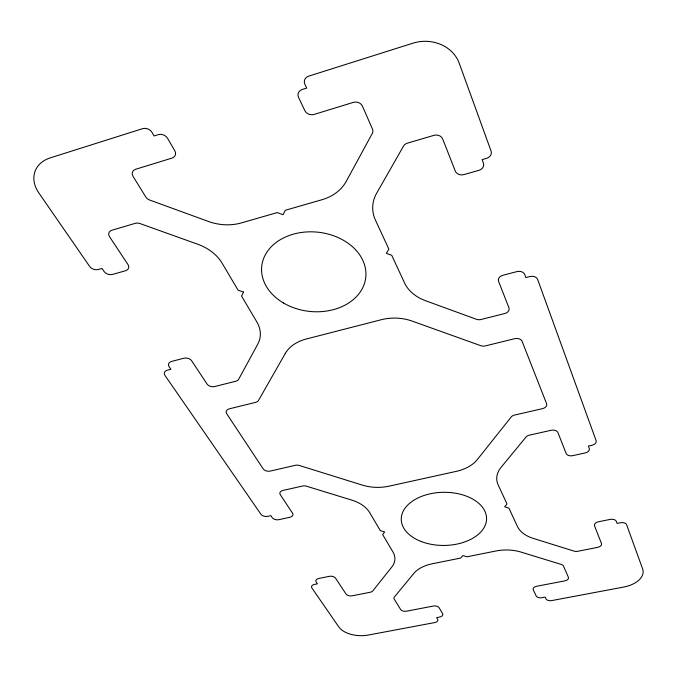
<?xml version="1.0" encoding="UTF-8"?>
<svg xmlns="http://www.w3.org/2000/svg" width="677" height="677" viewBox="0 0 677 677"><rect width="100%" height="100%" fill="white"/><g stroke="black" fill="none" stroke-linecap="round" stroke-linejoin="round"><path stroke-width="1.02" d="M243.542 292.092L241.528 296.027L256.82 321.871A40.222 28.781 9.7 0 1 257.785 344.102L238.71 379.196A5.805 4.02 8.3 0 1 235.731 381.244L214.719 386.533A5.788 3.969 9 0 1 207.06 384.045L191.693 360.824A5.898 4.087 10.5 0 0 183.831 358.235L171.636 361.408A5.89 4.062 10.9 0 0 169.098 366.68L170.875 369.278L167.422 370.167A5.856 4.003 10.8 0 0 164.926 375.363L260.983 514.334A5.137 3.19 5.4 0 0 267.737 516.339L270.851 515.654L272.366 517.854A5.12 3.173 5 0 0 278.949 519.665L290.162 517.211A5.128 3.19 4.7 0 0 292.557 513.225L280.27 494.659A5.23 3.309 4.9 0 1 282.978 490.427L302.501 486.052A5.247 3.343 4.3 0 1 306.529 486.213L351.524 500.032A34.028 21.165 3 0 1 369.625 512.54L380.347 530.666L384.663 531.97L382.666 534.593L392.965 552A32.801 19.692 2.1 0 1 391.797 567.03L372.832 590.86A4.773 2.776 1.9 0 1 370.167 592.257L352.201 595.802A4.756 2.759 2.4 0 1 346.057 594.067L335.521 578.141A4.824 2.826 3 0 0 329.25 576.347L318.825 578.463A4.807 2.818 3.3 0 0 316.201 582.042L317.411 583.828L314.187 584.479A4.781 2.784 3.4 0 0 311.869 587.958L338.813 626.944A23.069 12.99 2 0 0 368.381 635.034L434.989 622.518A4.637 2.623 0 0 0 437.647 619.26L436.673 617.602L439.618 617.043A4.663 2.649 -0.1 0 0 442.589 613.692L439.17 607.777A4.697 2.683 0 0 0 433.221 606.076L406.606 611.179A4.688 2.683 0.8 0 1 400.632 609.495L394.217 599.103A4.739 2.733 1 0 1 394.395 597.012L413.765 573.47A32.149 18.871 -0.3 0 1 432.468 563.729L460.715 558.06L462.865 555.546L467.003 556.79L495.691 551.036A32.682 19.328 -2.2 0 1 520.968 552.068L561.25 564.44A4.942 2.911 -3.8 0 1 563.509 566.133L568.375 577.253A4.891 2.843 -3.8 0 1 564.83 580.866L536.658 586.257A4.824 2.793 -3 0 0 533.264 589.811L536.192 595.955A4.798 2.759 -3.1 0 0 542.049 597.689L545.137 597.106L546.034 599.01A4.79 2.742 -3.3 0 0 551.78 600.575L623.669 587.061A24.744 14.327 -5.4 0 0 642.642 568.917L626.538 524.54A5.179 3.131 -6.1 0 0 620.462 522.737L617.086 523.414L616.265 521.222A5.188 3.157 -5.9 0 0 610.155 519.403L598.375 521.789A5.171 3.14 -5.5 0 0 594.524 525.817L601.464 543.496A5.077 3.03 -5.2 0 1 597.673 547.354L577.845 551.273A5.044 3.013 -4.5 0 1 574.054 551.112L533.383 538.435A34.434 21.215 -4.1 0 1 517.423 526.461L508.926 508.131L504.644 506.768L507.014 504.001L498.162 484.901A35.712 22.908 -3.9 0 1 501.107 467.316L526.021 437.037A5.543 3.673 -4.3 0 1 529.372 435.167L551.137 430.284A5.577 3.707 -5.1 0 1 557.941 432.611L566.2 453.624A5.501 3.588 -5.6 0 0 572.742 455.655L585.503 452.862A5.526 3.597 -6 0 0 589.244 448.352L588.389 446.058L591.977 445.271A5.568 3.647 -6.4 0 0 596.107 440.617L537.656 279.483A6.296 4.731 -6.7 0 0 529.93 276.538L525.885 277.587L524.768 274.566A6.313 4.773 -6.1 0 0 516.983 271.595L502.833 275.277A6.288 4.747 -5.3 0 0 498.568 281.353L508.935 307.756A6.144 4.544 -4.7 0 1 504.737 313.536L481.068 319.493A6.101 4.502 -3.4 0 1 476.439 319.282L425.478 300.69A41.932 32.081 -1.9 0 1 404.524 282.876L391.755 255.331L386.33 253.308L388.869 249.094L375.439 220.127A43.887 35.229 -0.4 0 1 376.683 193.165L403.517 146.097A6.863 5.746 -0.1 0 1 407.436 143.152L433.915 135.349A6.905 5.805 -2.7 0 1 442.665 138.929L455.333 171.196A6.787 5.577 -4.4 0 0 463.821 174.615L478.91 170.325A6.821 5.611 -5.8 0 0 483.437 163.174L482.117 159.62L486.89 158.24A6.88 5.704 -6.7 0 0 491.087 151.098L459.184 63.122A36.118 31.785 -2.5 0 0 412.894 43.193L308.289 76.281A7.202 6.237 11.2 0 0 304.845 84.16L306.689 88.086L302.297 89.457A7.134 6.127 11.2 0 0 298.515 97.344L304.912 110.757A7.066 6.025 10 0 0 314.086 114.438L353.309 102.388A7.049 6.059 5.6 0 1 362.432 106.12L372.443 129.011A6.939 5.873 4.1 0 1 372.257 133.504L346.243 181.351A45.325 37.176 8.8 0 1 321.939 199.74L285.305 210.276L283.037 214.727L277.291 212.578L241.384 222.911A44.894 35.483 13.6 0 1 208.228 221.396L149.735 200.053A6.77 5.204 17.1 0 1 145.817 197.007L133.014 176.274A6.897 5.34 18.6 0 1 135.755 169.233L171.89 158.13A6.973 5.534 18.2 0 0 174.869 150.903L167.541 138.235A7.049 5.611 19.2 0 0 158.198 134.664L154.102 135.95L151.733 131.939A7.109 5.636 20.3 0 0 142.534 128.689L50.242 157.876A34.705 25.895 21 0 0 38.817 192.903L89.914 266.806A6.474 4.654 16.7 0 0 98.334 269.488L101.999 268.439L104.063 271.46A6.431 4.637 16 0 0 112.636 274.405L125.499 270.749A6.431 4.68 15.6 0 0 128.021 264.622L109.505 236.637A6.609 4.883 17.1 0 1 112.018 230.188L135.155 223.376A6.618 4.959 16.4 0 1 140.114 223.596L197.76 244.253A42.296 31.244 12.8 0 1 222.014 263.031L238.067 290.171L243.542 292.092M285.305 353.428L258.529 400.403A5.695 3.893 7.1 0 1 255.567 402.375L229.359 408.815A5.636 3.791 7.8 0 0 226.685 413.698L263.226 468.907A5.357 3.461 5.8 0 0 270.267 471.082L295.341 465.327A5.348 3.47 4.7 0 1 299.437 465.497L362.153 485.054A35.771 23.433 1.8 0 0 388.987 486.179L456.29 471.37A36.355 24.118 -0.9 0 0 477.353 459.531L511.211 416.981A5.628 3.808 -3.9 0 1 514.266 415.128L542.539 408.637A5.712 3.893 -5.1 0 0 546.584 403.687L522.128 341.369A5.991 4.307 -4.9 0 0 514.732 338.686L485.358 345.905A5.975 4.316 -3.3 0 1 480.822 345.71L412.098 321.076A39.486 28.544 1.1 0 0 381.278 319.713L306.453 338.957A38.894 27.579 4.6 0 0 285.305 353.428M283.418 302.957A52.324 39.833 6 0 0 365.707 277.942A52.324 39.833 6 0 0 292.125 234.521A52.324 39.833 6 0 0 283.418 302.957M421.297 541.549A42.659 26.572 -0.6 0 0 486.551 519.564A42.659 26.572 -0.6 0 0 423.912 495.53A42.659 26.572 -0.6 0 0 421.297 541.549"/></g></svg>
